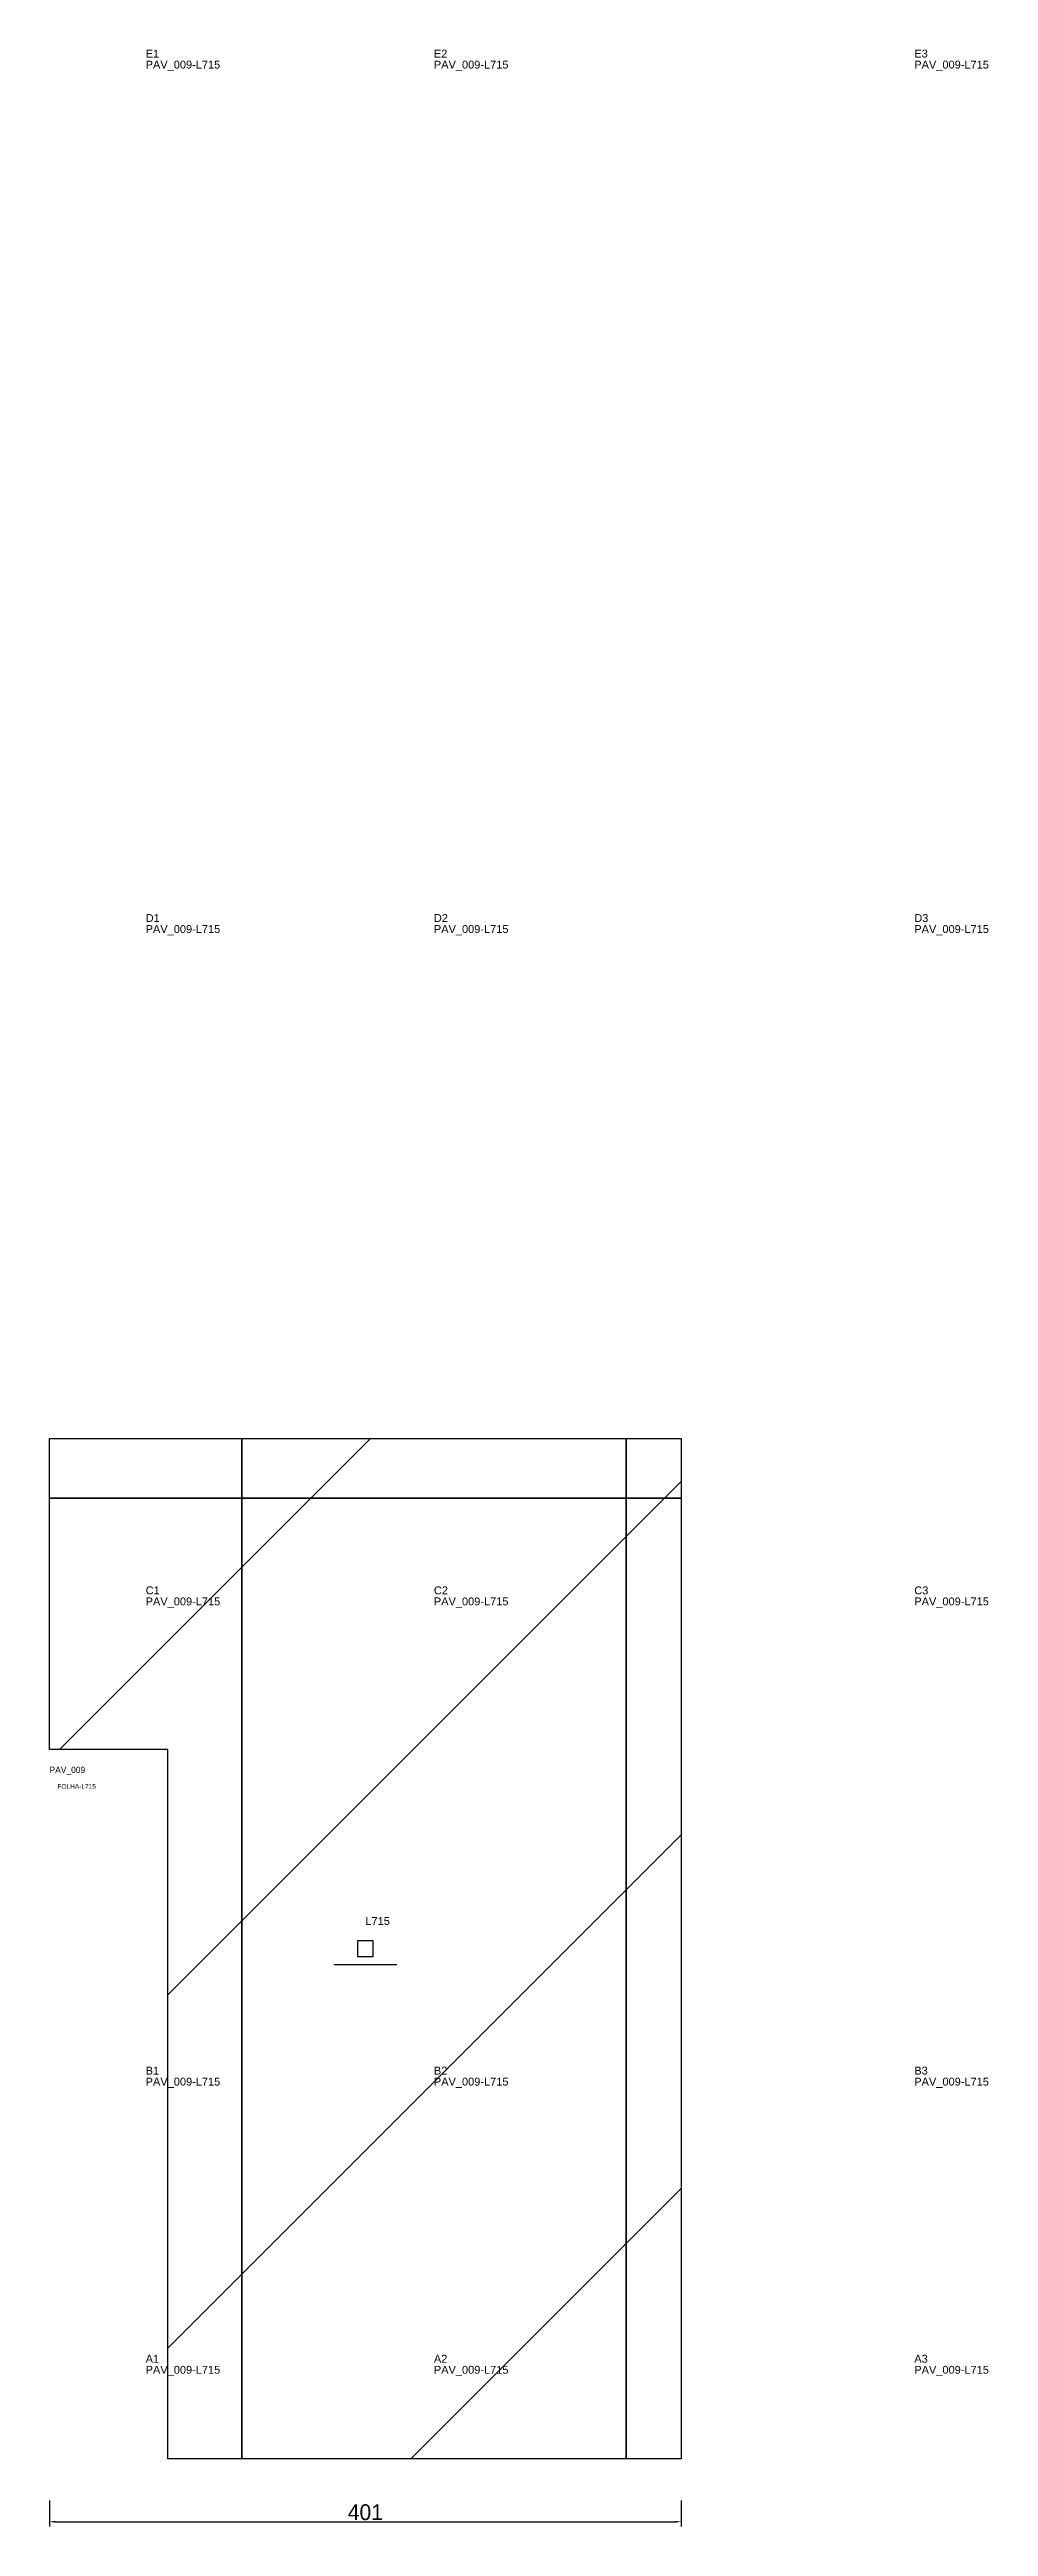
# Model space of a CAD drawing. Header units: metres. Extents: x 222 to 818, y -490 to 1084.
import ezdxf

# ---------------------------------------------------------------- set-up
doc = ezdxf.new("R2010")
doc.units = ezdxf.units.M
for name, color, linetype in [('3', 3, 'CONTINUOUS'), ('AUX00', 7, 'CONTINUOUS'), ('COTA', 241, 'CONTINUOUS'), ('FOLHA', 255, 'CONTINUOUS'), ('Hachura', 251, 'CONTINUOUS'), ('NOMENCLATURA', 7, 'CONTINUOUS'), ('Nível', 160, 'CONTINUOUS'), ('Painéis', 200, 'CONTINUOUS'), ('Pilares', 5, 'CONTINUOUS'), ('SARR_2.2x7', 40, 'CONTINUOUS')]:
    doc.layers.add(name, color=color, linetype=linetype)
doc.styles.add('ARIAL', font='Arial.ttf')
doc.styles.add('STR_STANDARD', font='arial.ttf')
doc.dimstyles.new('EZ DXF', dxfattribs={"dimtxt": 10, "dimasz": 3.5, "dimexe": 3, "dimexo": 1.5, "dimgap": 1, "dimtad": 1, "dimdec": 1, "dimdsep": 46, "dimcen": 2.5, "dimazin": 3, "dimtfac": 1, "dimtmove": 0, "dimatfit": 3})

msp = doc.modelspace()

# ---------------------------------------------------------------- hatches: boundary and pattern name
at = {"layer": 'Hachura'}
h = msp.add_hatch(dxfattribs=at)
h.set_pattern_fill('ANSI31', scale=50)
h.paths.add_polyline_path([(222.2, 4), (222.2, 201.5), (351.7, 201.5), (623.2, 201.5), (623.2, -446.5), (297.2, -446.5), (297.2, -80.5), (297.2, -71), (297.2, 4)])
h = msp.add_hatch(dxfattribs=at)
h.set_pattern_fill('ANSI31', scale=50)
h.paths.add_polyline_path([(222.2, 4), (222.2, 201.5), (351.7, 201.5), (623.2, 201.5), (623.2, -446.5), (297.2, -446.5), (297.2, -80.5), (297.2, -71), (297.2, 4)])

# ---------------------------------------------------------------- linework, layer by layer
at = {"layer": '3'}
for points in [[(344.2, -446.5), (344.2, 201.5)], [(344.2, -446.5), (344.2, 201.5)], [(588.2, -446.5), (588.2, 201.5)], [(588.2, -446.5), (588.2, 201.5)], [(222.2, 163.5), (623.2, 163.5)], [(222.2, 163.5), (623.2, 163.5)]]:
    msp.add_lwpolyline(points, close=True, dxfattribs=at)
at = {"layer": 'Painéis', "color": 200}
for p, q in [((222.2, 4), (222.2, 201.5)), ((222.2, 201.5), (351.7, 201.5)), ((222.2, 4), (222.2, 201.5)), ((222.2, 201.5), (351.7, 201.5)), ((351.7, 201.5), (623.2, 201.5)), ((351.7, 201.5), (623.2, 201.5)), ((623.2, 201.5), (623.2, -446.5)), ((623.2, 201.5), (623.2, -446.5)), ((297.2, 4), (222.2, 4)), ((297.2, 4), (222.2, 4)), ((297.2, -71), (297.2, 4)), ((297.2, -71), (297.2, 4)), ((297.2, -80.5), (297.2, -71)), ((297.2, -80.5), (297.2, -71)), ((297.2, -446.5), (297.2, -80.5)), ((297.2, -446.5), (297.2, -80.5)), ((623.2, -446.5), (297.2, -446.5)), ((623.2, -446.5), (297.2, -446.5))]:
    msp.add_line(p, q, dxfattribs=at)
at = {"layer": 'Pilares'}
msp.add_lwpolyline([(417.7, -127.5), (427.7, -127.5), (427.7, -117.5), (417.7, -117.5)], close=True, dxfattribs=at)
msp.add_lwpolyline([(417.7, -127.5), (427.7, -127.5), (427.7, -117.5), (417.7, -117.5)], close=True, dxfattribs=at)
at = {"layer": 'SARR_2.2x7'}
msp.add_line((402.7, -132.5), (442.7, -132.5), dxfattribs=at)
msp.add_line((402.7, -132.5), (442.7, -132.5), dxfattribs=at)

# ---------------------------------------------------------------- texts
at = {"layer": '3', "style": 'STR_STANDARD'}
for s, p in [('E1', (283.2, 1078.5)), ('E1', (283.2, 1078.5)), ('E2', (466.2, 1078.5)), ('E2', (466.2, 1078.5)), ('E3', (771.2, 1078.5)), ('E3', (771.2, 1078.5)), ('D1', (283.2, 529.5)), ('D1', (283.2, 529.5)), ('D2', (466.2, 529.5)), ('D2', (466.2, 529.5)), ('D3', (771.2, 529.5)), ('D3', (771.2, 529.5)), ('C1', (283.2, 102.5)), ('C1', (283.2, 102.5)), ('C2', (466.2, 102.5)), ('C2', (466.2, 102.5)), ('C3', (771.2, 102.5)), ('C3', (771.2, 102.5)), ('B1', (283.2, -202.5)), ('B1', (283.2, -202.5)), ('B2', (466.2, -202.5)), ('B2', (466.2, -202.5)), ('B3', (771.2, -202.5)), ('B3', (771.2, -202.5)), ('A1', (283.2, -385.5)), ('A1', (283.2, -385.5)), ('A2', (466.2, -385.5)), ('A2', (466.2, -385.5)), ('A3', (771.2, -385.5)), ('A3', (771.2, -385.5))]:
    msp.add_text(s, height=5, dxfattribs=at).set_placement(p)
at = {"layer": 'AUX00', "style": 'STR_STANDARD'}
for p in [(283.2, 1071.5), (283.2, 1071.5), (466.2, 1071.5), (466.2, 1071.5), (771.2, 1071.5), (771.2, 1071.5), (283.2, 522.5), (283.2, 522.5), (466.2, 522.5), (466.2, 522.5), (771.2, 522.5), (771.2, 522.5), (283.2, 95.5), (283.2, 95.5), (466.2, 95.5), (466.2, 95.5), (771.2, 95.5), (771.2, 95.5), (283.2, -209.5), (283.2, -209.5), (466.2, -209.5), (466.2, -209.5), (771.2, -209.5), (771.2, -209.5), (283.2, -392.5), (283.2, -392.5), (466.2, -392.5), (466.2, -392.5), (771.2, -392.5), (771.2, -392.5)]:
    msp.add_text('PAV_009-L715', height=5, dxfattribs=at).set_placement(p)
at = {"layer": 'FOLHA'}
msp.add_text('FOLHA-L715', height=3, dxfattribs=at).set_placement((227.2, -21))
msp.add_text('FOLHA-L715', height=3, dxfattribs=at).set_placement((227.2, -21))
at = {"layer": 'NOMENCLATURA', "insert": (422.7, -102.5), "char_height": 5, "attachment_point": 1, "style": 'ARIAL'}
msp.add_mtext('L715', dxfattribs=at)
msp.add_mtext('L715', dxfattribs=at)
at = {"layer": 'Nível'}
msp.add_text('PAV_009', height=4, dxfattribs=at).set_placement((222.2, -11))
msp.add_text('PAV_009', height=4, dxfattribs=at).set_placement((222.2, -11))

# ---------------------------------------------------------------- dimensions: what is measured, and where the dimension line sits
at = {"layer": 'COTA'}
msp.add_linear_dim(base=(222.2, -486.5), p1=(222.2, -471.5), p2=(623.2, -471.5), dimstyle='EZ DXF', dxfattribs=at).render()
msp.add_linear_dim(base=(222.2, -486.5), p1=(222.2, -471.5), p2=(623.2, -471.5), dimstyle='EZ DXF', dxfattribs=at).render()

doc.saveas('drawing.dxf')
